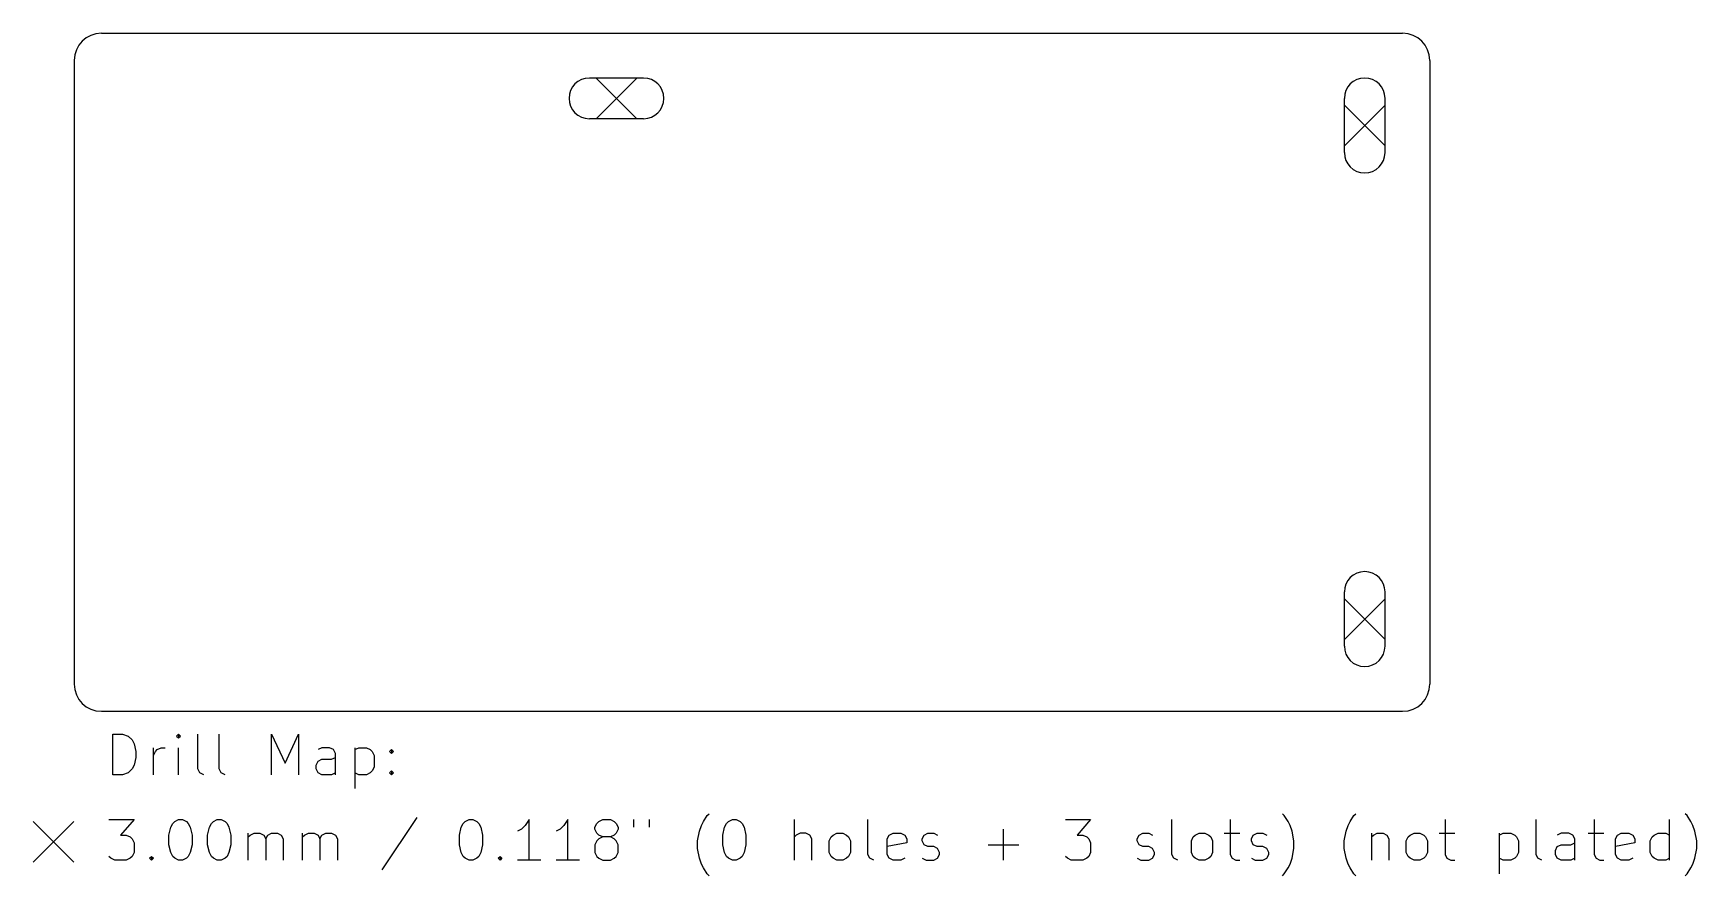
# Model space of a CAD drawing. Extents: x 47 to 170, y -112 to -50.
import ezdxf

# ---------------------------------------------------------------- set-up
doc = ezdxf.new("R2010")
doc.units = 0
doc.layers.add('BLACK', color=7, linetype='CONTINUOUS')

msp = doc.modelspace()

# ---------------------------------------------------------------- linework, layer by layer
at = {"layer": 'BLACK', "linetype": 'CONTINUOUS'}
for p, q in [((52, -50), (148, -50)), ((50, -52), (50, -98)), ((150, -52), (150, -98)), ((92, -53.3), (88, -53.3)), ((88.5, -53.3), (91.5, -56.3)), ((91.5, -53.3), (88.5, -56.3)), ((143.7, -58.8), (143.7, -54.8)), ((146.7, -58.8), (146.7, -54.8)), ((92, -56.3), (88, -56.3)), ((143.7, -55.3), (146.7, -58.3)), ((146.7, -55.3), (143.7, -58.3)), ((143.7, -95.2), (143.7, -91.2)), ((143.7, -91.7), (146.7, -94.7)), ((146.7, -91.7), (143.7, -94.7)), ((146.7, -95.2), (146.7, -91.2)), ((52, -100), (148, -100)), ((52.8393, -104.682), (52.8393, -101.682)), ((52.8393, -101.682), (53.5536, -101.682)), ((53.5536, -101.682), (53.9821, -101.825)), ((53.9821, -101.825), (54.2679, -102.111)), ((57.6964, -101.682), (57.5536, -101.825)), ((57.5536, -101.825), (57.6964, -101.968)), ((57.8393, -101.825), (57.6964, -101.682)), ((57.6964, -101.682), (57.6964, -101.968)), ((57.6964, -101.968), (57.8393, -101.825)), ((59.125, -104.254), (59.125, -101.682)), ((60.6964, -104.254), (60.6964, -101.682)), ((64.5536, -104.682), (64.5536, -101.682)), ((64.5536, -101.682), (65.5536, -103.825)), ((65.5536, -103.825), (66.5536, -101.682)), ((66.5536, -101.682), (66.5536, -104.682)), ((54.2679, -102.111), (54.4107, -102.396)), ((54.4107, -102.396), (54.5536, -102.968)), ((54.5536, -102.968), (54.5536, -103.396)), ((55.8393, -104.682), (55.8393, -102.682)), ((55.8393, -103.254), (55.9821, -102.968)), ((55.9821, -102.968), (56.125, -102.825)), ((56.125, -102.825), (56.4107, -102.682)), ((56.4107, -102.682), (56.6964, -102.682)), ((57.6964, -104.682), (57.6964, -102.682)), ((68.2679, -102.682), (67.9821, -102.825)), ((68.8393, -102.682), (68.2679, -102.682)), ((69.125, -102.825), (68.8393, -102.682)), ((69.2679, -103.111), (69.125, -102.825)), ((70.6964, -102.682), (70.6964, -105.682)), ((70.6964, -102.825), (70.9821, -102.682)), ((70.9821, -102.682), (71.5536, -102.682)), ((71.5536, -102.682), (71.8393, -102.825)), ((71.8393, -102.825), (71.9821, -102.968)), ((71.9821, -102.968), (72.125, -103.254)), ((73.2679, -102.968), (73.4107, -102.825)), ((73.4107, -103.111), (73.2679, -102.968)), ((73.4107, -102.825), (73.5536, -102.968)), ((73.4107, -102.825), (73.4107, -103.111)), ((73.5536, -102.968), (73.4107, -103.111)), ((54.2679, -104.254), (53.9821, -104.539)), ((54.4107, -103.968), (54.2679, -104.254)), ((54.5536, -103.396), (54.4107, -103.968)), ((59.2679, -104.539), (59.125, -104.254)), ((60.8393, -104.539), (60.6964, -104.254)), ((67.8393, -103.968), (67.9821, -103.682)), ((67.8393, -104.254), (67.8393, -103.968)), ((67.9821, -104.539), (67.8393, -104.254)), ((67.9821, -103.682), (68.2679, -103.539)), ((68.2679, -103.539), (68.9821, -103.539)), ((68.9821, -103.539), (69.2679, -103.396)), ((69.2679, -104.682), (69.2679, -103.111)), ((72.125, -104.111), (71.9821, -104.396)), ((72.125, -103.254), (72.125, -104.111)), ((53.5536, -104.682), (52.8393, -104.682)), ((53.9821, -104.539), (53.5536, -104.682)), ((59.5536, -104.682), (59.2679, -104.539)), ((61.125, -104.682), (60.8393, -104.539)), ((68.2679, -104.682), (67.9821, -104.539)), ((68.9821, -104.682), (68.2679, -104.682)), ((69.2679, -104.539), (68.9821, -104.682)), ((70.9821, -104.682), (70.6964, -104.539)), ((71.5536, -104.682), (70.9821, -104.682)), ((71.8393, -104.539), (71.5536, -104.682)), ((71.9821, -104.396), (71.8393, -104.539)), ((73.2679, -104.539), (73.4107, -104.396)), ((73.4107, -104.682), (73.2679, -104.539)), ((73.4107, -104.396), (73.5536, -104.539)), ((73.4107, -104.396), (73.4107, -104.682)), ((73.5536, -104.539), (73.4107, -104.682)), ((52.5536, -107.982), (54.4107, -107.982)), ((54.4107, -107.982), (53.4107, -109.125)), ((57.4107, -108.125), (57.6964, -107.982)), ((57.6964, -107.982), (57.9821, -107.982)), ((57.9821, -107.982), (58.2679, -108.125)), ((60.2679, -108.125), (60.5536, -107.982)), ((60.5536, -107.982), (60.8393, -107.982)), ((60.8393, -107.982), (61.125, -108.125)), ((75.2679, -107.839), (72.6964, -111.696)), ((78.8393, -108.125), (79.125, -107.982)), ((79.125, -107.982), (79.4107, -107.982)), ((79.4107, -107.982), (79.6964, -108.125)), ((83.5536, -107.982), (83.2679, -108.411)), ((83.5536, -110.982), (83.5536, -107.982)), ((86.4107, -107.982), (86.125, -108.411)), ((86.4107, -110.982), (86.4107, -107.982)), ((88.6964, -108.125), (88.9821, -107.982)), ((88.9821, -107.982), (89.5536, -107.982)), ((89.5536, -107.982), (89.8393, -108.125)), ((91.2679, -107.982), (91.2679, -108.554)), ((92.4107, -107.982), (92.4107, -108.554)), ((96.4107, -108.125), (96.6964, -107.696)), ((96.6964, -107.696), (96.8393, -107.554)), ((98.2679, -108.125), (98.5536, -107.982)), ((98.5536, -107.982), (98.8393, -107.982)), ((98.8393, -107.982), (99.125, -108.125)), ((103.125, -110.982), (103.125, -107.982)), ((108.554, -110.554), (108.554, -107.982)), ((123.125, -107.982), (124.982, -107.982)), ((124.982, -107.982), (123.982, -109.125)), ((130.982, -110.554), (130.982, -107.982)), ((135.268, -107.982), (135.268, -110.554)), ((139.268, -107.696), (139.125, -107.554)), ((139.554, -108.125), (139.268, -107.696)), ((144.125, -108.125), (144.411, -107.696)), ((144.411, -107.696), (144.554, -107.554)), ((151.125, -107.982), (151.125, -110.554)), ((157.839, -110.554), (157.839, -107.982)), ((162.125, -107.982), (162.125, -110.554)), ((167.696, -110.982), (167.696, -107.982)), ((168.982, -107.696), (168.839, -107.554)), ((169.268, -108.125), (168.982, -107.696)), ((46.975, -108.125), (49.975, -111.125)), ((49.975, -108.125), (46.975, -111.125)), ((53.4107, -109.125), (53.8393, -109.125)), ((53.8393, -109.125), (54.125, -109.268)), ((56.9821, -109.125), (57.125, -108.554)), ((56.9821, -109.839), (56.9821, -109.125)), ((57.125, -108.554), (57.2679, -108.268)), ((57.2679, -108.268), (57.4107, -108.125)), ((58.2679, -108.125), (58.4107, -108.268)), ((58.4107, -108.268), (58.5536, -108.554)), ((58.5536, -108.554), (58.6964, -109.125)), ((58.6964, -109.125), (58.6964, -109.839)), ((59.8393, -109.125), (59.9821, -108.554)), ((59.8393, -109.839), (59.8393, -109.125)), ((59.9821, -108.554), (60.125, -108.268)), ((60.125, -108.268), (60.2679, -108.125)), ((61.125, -108.125), (61.2679, -108.268)), ((61.2679, -108.268), (61.4107, -108.554)), ((61.4107, -108.554), (61.5536, -109.125)), ((61.5536, -109.125), (61.5536, -109.839)), ((62.8393, -110.982), (62.8393, -108.982)), ((62.8393, -109.268), (62.9821, -109.125)), ((62.9821, -109.125), (63.2679, -108.982)), ((63.2679, -108.982), (63.6964, -108.982)), ((63.6964, -108.982), (63.9821, -109.125)), ((63.9821, -109.125), (64.125, -109.411)), ((64.125, -109.411), (64.2679, -109.125)), ((64.2679, -109.125), (64.5536, -108.982)), ((64.5536, -108.982), (64.9821, -108.982)), ((64.9821, -108.982), (65.2679, -109.125)), ((65.2679, -109.125), (65.4107, -109.411)), ((66.8393, -110.982), (66.8393, -108.982)), ((66.8393, -109.268), (66.9821, -109.125)), ((66.9821, -109.125), (67.2679, -108.982)), ((67.2679, -108.982), (67.6964, -108.982)), ((67.6964, -108.982), (67.9821, -109.125)), ((67.9821, -109.125), (68.125, -109.411)), ((68.125, -109.411), (68.2679, -109.125)), ((68.2679, -109.125), (68.5536, -108.982)), ((68.5536, -108.982), (68.9821, -108.982)), ((68.9821, -108.982), (69.2679, -109.125)), ((69.2679, -109.125), (69.4107, -109.411)), ((78.4107, -109.125), (78.5536, -108.554)), ((78.4107, -109.839), (78.4107, -109.125)), ((78.5536, -108.554), (78.6964, -108.268)), ((78.6964, -108.268), (78.8393, -108.125)), ((79.6964, -108.125), (79.8393, -108.268)), ((79.8393, -108.268), (79.9821, -108.554)), ((79.9821, -108.554), (80.125, -109.125)), ((80.125, -109.125), (80.125, -109.839)), ((82.9821, -108.696), (82.6964, -108.839)), ((83.2679, -108.411), (82.9821, -108.696)), ((85.8393, -108.696), (85.5536, -108.839)), ((86.125, -108.411), (85.8393, -108.696)), ((88.4107, -108.554), (88.5536, -108.268)), ((88.4107, -108.696), (88.4107, -108.554)), ((88.5536, -108.982), (88.4107, -108.696)), ((88.5536, -108.268), (88.6964, -108.125)), ((88.6964, -109.125), (88.5536, -108.982)), ((88.9821, -109.268), (88.6964, -109.125)), ((89.8393, -109.125), (89.5536, -109.268)), ((89.8393, -108.125), (89.9821, -108.268)), ((89.9821, -108.982), (89.8393, -109.125)), ((89.9821, -108.268), (90.125, -108.554)), ((90.125, -108.696), (89.9821, -108.982)), ((90.125, -108.554), (90.125, -108.696)), ((95.9821, -109.554), (96.125, -108.839)), ((96.125, -108.839), (96.2679, -108.411)), ((96.2679, -108.411), (96.4107, -108.125)), ((97.8393, -109.125), (97.9821, -108.554)), ((97.8393, -109.839), (97.8393, -109.125)), ((97.9821, -108.554), (98.125, -108.268)), ((98.125, -108.268), (98.2679, -108.125)), ((99.125, -108.125), (99.2679, -108.268)), ((99.2679, -108.268), (99.4107, -108.554)), ((99.4107, -108.554), (99.5536, -109.125)), ((99.5536, -109.125), (99.5536, -109.839)), ((103.268, -109.125), (103.125, -109.268)), ((103.554, -108.982), (103.268, -109.125)), ((103.982, -108.982), (103.554, -108.982)), ((104.268, -109.125), (103.982, -108.982)), ((104.411, -109.411), (104.268, -109.125)), ((105.839, -109.268), (105.982, -109.125)), ((105.982, -109.125), (106.268, -108.982)), ((106.268, -108.982), (106.696, -108.982)), ((106.696, -108.982), (106.982, -109.125)), ((106.982, -109.125), (107.125, -109.268)), ((109.982, -109.411), (110.125, -109.125)), ((110.125, -109.125), (110.411, -108.982)), ((110.411, -108.982), (110.982, -108.982)), ((110.982, -108.982), (111.268, -109.125)), ((111.268, -109.125), (111.411, -109.411)), ((112.554, -109.411), (112.696, -109.125)), ((112.696, -109.125), (112.982, -108.982)), ((112.982, -108.982), (113.411, -108.982)), ((113.411, -108.982), (113.696, -109.125)), ((118.554, -110.982), (118.554, -108.696)), ((123.982, -109.125), (124.411, -109.125)), ((124.411, -109.125), (124.696, -109.268)), ((128.411, -109.411), (128.554, -109.125)), ((128.554, -109.125), (128.839, -108.982)), ((128.839, -108.982), (129.268, -108.982)), ((129.268, -108.982), (129.554, -109.125)), ((132.554, -109.268), (132.696, -109.125)), ((132.696, -109.125), (132.982, -108.982)), ((132.982, -108.982), (133.411, -108.982)), ((133.411, -108.982), (133.696, -109.125)), ((133.696, -109.125), (133.839, -109.268)), ((134.839, -108.982), (135.982, -108.982)), ((136.839, -109.411), (136.982, -109.125)), ((136.982, -109.125), (137.268, -108.982)), ((137.268, -108.982), (137.696, -108.982)), ((137.696, -108.982), (137.982, -109.125)), ((139.696, -108.411), (139.554, -108.125)), ((139.839, -108.839), (139.696, -108.411)), ((139.982, -109.554), (139.839, -108.839)), ((143.696, -109.554), (143.839, -108.839)), ((143.839, -108.839), (143.982, -108.411)), ((143.982, -108.411), (144.125, -108.125)), ((145.696, -108.982), (145.696, -110.982)), ((145.696, -109.268), (145.839, -109.125)), ((145.839, -109.125), (146.125, -108.982)), ((146.125, -108.982), (146.554, -108.982)), ((146.554, -108.982), (146.839, -109.125)), ((146.839, -109.125), (146.982, -109.411)), ((148.411, -109.268), (148.554, -109.125)), ((148.554, -109.125), (148.839, -108.982)), ((148.839, -108.982), (149.268, -108.982)), ((149.268, -108.982), (149.554, -109.125)), ((149.554, -109.125), (149.696, -109.268)), ((150.696, -108.982), (151.839, -108.982)), ((155.125, -108.982), (155.125, -111.982)), ((155.125, -109.125), (155.411, -108.982)), ((155.411, -108.982), (155.982, -108.982)), ((155.982, -108.982), (156.268, -109.125)), ((156.268, -109.125), (156.411, -109.268)), ((159.696, -108.982), (159.411, -109.125)), ((160.268, -108.982), (159.696, -108.982)), ((160.554, -109.125), (160.268, -108.982)), ((160.696, -109.411), (160.554, -109.125)), ((161.696, -108.982), (162.839, -108.982)), ((163.696, -109.411), (163.839, -109.125)), ((163.839, -109.125), (164.125, -108.982)), ((164.125, -108.982), (164.696, -108.982)), ((164.696, -108.982), (164.982, -109.125)), ((164.982, -109.125), (165.125, -109.411)), ((166.411, -109.268), (166.554, -109.125)), ((166.554, -109.125), (166.839, -108.982)), ((166.839, -108.982), (167.411, -108.982)), ((167.411, -108.982), (167.696, -109.125)), ((169.411, -108.411), (169.268, -108.125)), ((169.554, -108.839), (169.411, -108.411)), ((169.696, -109.554), (169.554, -108.839)), ((54.125, -109.268), (54.2679, -109.411)), ((54.2679, -109.411), (54.4107, -109.696)), ((54.4107, -110.411), (54.2679, -110.696)), ((54.4107, -109.696), (54.4107, -110.411)), ((57.125, -110.411), (56.9821, -109.839)), ((57.2679, -110.696), (57.125, -110.411)), ((58.5536, -110.411), (58.4107, -110.696)), ((58.6964, -109.839), (58.5536, -110.411)), ((59.9821, -110.411), (59.8393, -109.839)), ((60.125, -110.696), (59.9821, -110.411)), ((61.4107, -110.411), (61.2679, -110.696)), ((61.5536, -109.839), (61.4107, -110.411)), ((64.125, -109.411), (64.125, -110.982)), ((65.4107, -109.411), (65.4107, -110.982)), ((68.125, -109.411), (68.125, -110.982)), ((69.4107, -109.411), (69.4107, -110.982)), ((78.5536, -110.411), (78.4107, -109.839)), ((78.6964, -110.696), (78.5536, -110.411)), ((79.9821, -110.411), (79.8393, -110.696)), ((80.125, -109.839), (79.9821, -110.411)), ((88.5536, -109.554), (88.4107, -109.839)), ((88.4107, -109.839), (88.4107, -110.411)), ((88.4107, -110.411), (88.5536, -110.696)), ((88.6964, -109.411), (88.5536, -109.554)), ((88.9821, -109.268), (88.6964, -109.411)), ((89.5536, -109.268), (88.9821, -109.268)), ((89.8393, -109.411), (89.5536, -109.268)), ((89.9821, -109.554), (89.8393, -109.411)), ((90.125, -109.839), (89.9821, -109.554)), ((89.9821, -110.696), (90.125, -110.411)), ((90.125, -110.411), (90.125, -109.839)), ((95.9821, -110.125), (95.9821, -109.554)), ((96.125, -110.839), (95.9821, -110.125)), ((97.9821, -110.411), (97.8393, -109.839)), ((98.125, -110.696), (97.9821, -110.411)), ((99.4107, -110.411), (99.2679, -110.696)), ((99.5536, -109.839), (99.4107, -110.411)), ((104.411, -110.982), (104.411, -109.411)), ((105.696, -109.554), (105.839, -109.268)), ((105.696, -110.411), (105.696, -109.554)), ((105.839, -110.696), (105.696, -110.411)), ((107.125, -109.268), (107.268, -109.554)), ((107.268, -110.411), (107.125, -110.696)), ((107.268, -109.554), (107.268, -110.411)), ((109.982, -110.554), (109.982, -109.411)), ((111.411, -109.696), (109.982, -109.982)), ((111.411, -109.411), (111.411, -109.696)), ((112.554, -109.554), (112.554, -109.411)), ((112.696, -109.839), (112.554, -109.554)), ((112.982, -109.982), (112.696, -109.839)), ((113.411, -109.982), (112.982, -109.982)), ((113.696, -110.125), (113.411, -109.982)), ((113.839, -110.411), (113.696, -110.125)), ((113.839, -110.554), (113.839, -110.411)), ((117.411, -109.839), (119.696, -109.839)), ((124.696, -109.268), (124.839, -109.411)), ((124.839, -109.411), (124.982, -109.696)), ((124.982, -110.411), (124.839, -110.696)), ((124.982, -109.696), (124.982, -110.411)), ((128.411, -109.554), (128.411, -109.411)), ((128.554, -109.839), (128.411, -109.554)), ((128.839, -109.982), (128.554, -109.839)), ((129.268, -109.982), (128.839, -109.982)), ((129.554, -110.125), (129.268, -109.982)), ((129.696, -110.411), (129.554, -110.125)), ((129.696, -110.554), (129.696, -110.411)), ((132.411, -109.554), (132.554, -109.268)), ((132.411, -110.411), (132.411, -109.554)), ((132.554, -110.696), (132.411, -110.411)), ((133.839, -109.268), (133.982, -109.554)), ((133.982, -110.411), (133.839, -110.696)), ((133.982, -109.554), (133.982, -110.411)), ((136.839, -109.554), (136.839, -109.411)), ((136.982, -109.839), (136.839, -109.554)), ((137.268, -109.982), (136.982, -109.839)), ((137.696, -109.982), (137.268, -109.982)), ((137.982, -110.125), (137.696, -109.982)), ((138.125, -110.411), (137.982, -110.125)), ((138.125, -110.554), (138.125, -110.411)), ((139.839, -110.839), (139.982, -110.125)), ((139.982, -110.125), (139.982, -109.554)), ((143.696, -110.125), (143.696, -109.554)), ((143.839, -110.839), (143.696, -110.125)), ((146.982, -109.411), (146.982, -110.982)), ((148.268, -109.554), (148.411, -109.268)), ((148.268, -110.411), (148.268, -109.554)), ((148.411, -110.696), (148.268, -110.411)), ((149.696, -109.268), (149.839, -109.554)), ((149.839, -110.411), (149.696, -110.696)), ((149.839, -109.554), (149.839, -110.411)), ((156.411, -109.268), (156.554, -109.554)), ((156.554, -110.411), (156.411, -110.696)), ((156.554, -109.554), (156.554, -110.411)), ((159.268, -110.268), (159.411, -109.982)), ((159.268, -110.554), (159.268, -110.268)), ((159.411, -109.982), (159.696, -109.839)), ((159.696, -109.839), (160.411, -109.839)), ((160.411, -109.839), (160.696, -109.696)), ((160.696, -110.982), (160.696, -109.411)), ((163.696, -110.554), (163.696, -109.411)), ((165.125, -109.696), (163.696, -109.982)), ((165.125, -109.411), (165.125, -109.696)), ((166.268, -109.554), (166.411, -109.268)), ((166.268, -110.411), (166.268, -109.554)), ((166.411, -110.696), (166.268, -110.411)), ((169.554, -110.839), (169.696, -110.125)), ((169.696, -110.125), (169.696, -109.554)), ((52.6964, -110.839), (52.5536, -110.696)), ((52.9821, -110.982), (52.6964, -110.839)), ((53.8393, -110.982), (52.9821, -110.982)), ((54.125, -110.839), (53.8393, -110.982)), ((54.2679, -110.696), (54.125, -110.839)), ((55.5536, -110.839), (55.6964, -110.696)), ((55.6964, -110.982), (55.5536, -110.839)), ((55.6964, -110.696), (55.8393, -110.839)), ((55.6964, -110.696), (55.6964, -110.982)), ((55.8393, -110.839), (55.6964, -110.982)), ((57.4107, -110.839), (57.2679, -110.696)), ((57.6964, -110.982), (57.4107, -110.839)), ((57.9821, -110.982), (57.6964, -110.982)), ((58.2679, -110.839), (57.9821, -110.982)), ((58.4107, -110.696), (58.2679, -110.839)), ((60.2679, -110.839), (60.125, -110.696)), ((60.5536, -110.982), (60.2679, -110.839)), ((60.8393, -110.982), (60.5536, -110.982)), ((61.125, -110.839), (60.8393, -110.982)), ((61.2679, -110.696), (61.125, -110.839)), ((78.8393, -110.839), (78.6964, -110.696)), ((79.125, -110.982), (78.8393, -110.839)), ((79.4107, -110.982), (79.125, -110.982)), ((79.6964, -110.839), (79.4107, -110.982)), ((79.8393, -110.696), (79.6964, -110.839)), ((81.2679, -110.839), (81.4107, -110.696)), ((81.4107, -110.982), (81.2679, -110.839)), ((81.4107, -110.696), (81.5536, -110.839)), ((81.4107, -110.696), (81.4107, -110.982)), ((81.5536, -110.839), (81.4107, -110.982)), ((84.4107, -110.982), (82.6964, -110.982)), ((87.2679, -110.982), (85.5536, -110.982)), ((88.5536, -110.696), (88.6964, -110.839)), ((88.6964, -110.839), (88.9821, -110.982)), ((88.9821, -110.982), (89.5536, -110.982)), ((89.5536, -110.982), (89.8393, -110.839)), ((89.8393, -110.839), (89.9821, -110.696)), ((96.2679, -111.268), (96.125, -110.839)), ((96.4107, -111.554), (96.2679, -111.268)), ((96.6964, -111.982), (96.4107, -111.554)), ((98.2679, -110.839), (98.125, -110.696)), ((98.5536, -110.982), (98.2679, -110.839)), ((98.8393, -110.982), (98.5536, -110.982)), ((99.125, -110.839), (98.8393, -110.982)), ((99.2679, -110.696), (99.125, -110.839)), ((105.982, -110.839), (105.839, -110.696)), ((106.268, -110.982), (105.982, -110.839)), ((106.696, -110.982), (106.268, -110.982)), ((106.982, -110.839), (106.696, -110.982)), ((107.125, -110.696), (106.982, -110.839)), ((108.696, -110.839), (108.554, -110.554)), ((108.982, -110.982), (108.696, -110.839)), ((110.125, -110.839), (109.982, -110.554)), ((110.411, -110.982), (110.125, -110.839)), ((110.982, -110.982), (110.411, -110.982)), ((111.268, -110.839), (110.982, -110.982)), ((112.554, -110.839), (112.839, -110.982)), ((112.839, -110.982), (113.411, -110.982)), ((113.411, -110.982), (113.696, -110.839)), ((113.696, -110.839), (113.839, -110.554)), ((123.268, -110.839), (123.125, -110.696)), ((123.554, -110.982), (123.268, -110.839)), ((124.411, -110.982), (123.554, -110.982)), ((124.696, -110.839), (124.411, -110.982)), ((124.839, -110.696), (124.696, -110.839)), ((128.411, -110.839), (128.696, -110.982)), ((128.696, -110.982), (129.268, -110.982)), ((129.268, -110.982), (129.554, -110.839)), ((129.554, -110.839), (129.696, -110.554)), ((131.125, -110.839), (130.982, -110.554)), ((131.411, -110.982), (131.125, -110.839)), ((132.696, -110.839), (132.554, -110.696)), ((132.982, -110.982), (132.696, -110.839)), ((133.411, -110.982), (132.982, -110.982)), ((133.696, -110.839), (133.411, -110.982)), ((133.839, -110.696), (133.696, -110.839)), ((135.268, -110.554), (135.411, -110.839)), ((135.411, -110.839), (135.696, -110.982)), ((135.696, -110.982), (135.982, -110.982)), ((136.839, -110.839), (137.125, -110.982)), ((137.125, -110.982), (137.696, -110.982)), ((137.696, -110.982), (137.982, -110.839)), ((137.982, -110.839), (138.125, -110.554)), ((139.268, -111.982), (139.554, -111.554)), ((139.554, -111.554), (139.696, -111.268)), ((139.696, -111.268), (139.839, -110.839)), ((143.982, -111.268), (143.839, -110.839)), ((144.125, -111.554), (143.982, -111.268)), ((144.411, -111.982), (144.125, -111.554)), ((148.554, -110.839), (148.411, -110.696)), ((148.839, -110.982), (148.554, -110.839)), ((149.268, -110.982), (148.839, -110.982)), ((149.554, -110.839), (149.268, -110.982)), ((149.696, -110.696), (149.554, -110.839)), ((151.125, -110.554), (151.268, -110.839)), ((151.268, -110.839), (151.554, -110.982)), ((151.554, -110.982), (151.839, -110.982)), ((155.411, -110.982), (155.125, -110.839)), ((155.982, -110.982), (155.411, -110.982)), ((156.268, -110.839), (155.982, -110.982)), ((156.411, -110.696), (156.268, -110.839)), ((157.982, -110.839), (157.839, -110.554)), ((158.268, -110.982), (157.982, -110.839)), ((159.411, -110.839), (159.268, -110.554)), ((159.696, -110.982), (159.411, -110.839)), ((160.411, -110.982), (159.696, -110.982)), ((160.696, -110.839), (160.411, -110.982)), ((162.125, -110.554), (162.268, -110.839)), ((162.268, -110.839), (162.554, -110.982)), ((162.554, -110.982), (162.839, -110.982)), ((163.839, -110.839), (163.696, -110.554)), ((164.125, -110.982), (163.839, -110.839)), ((164.696, -110.982), (164.125, -110.982)), ((164.982, -110.839), (164.696, -110.982)), ((166.554, -110.839), (166.411, -110.696)), ((166.839, -110.982), (166.554, -110.839)), ((167.411, -110.982), (166.839, -110.982)), ((167.696, -110.839), (167.411, -110.982)), ((168.982, -111.982), (169.268, -111.554)), ((169.268, -111.554), (169.411, -111.268)), ((169.411, -111.268), (169.554, -110.839)), ((96.8393, -112.125), (96.6964, -111.982)), ((139.125, -112.125), (139.268, -111.982)), ((144.554, -112.125), (144.411, -111.982)), ((168.839, -112.125), (168.982, -111.982))]:
    msp.add_line(p, q, dxfattribs=at)
at = {"layer": 'BLACK'}
for centre, radius, start, end in [((52, -52), 2, 90, 180), ((148, -52), 2, 0, 90), ((88, -54.8), 1.5, 450, 630), ((92, -54.8), 1.5, 270, 450), ((145.2, -54.8), 1.5, 360, 540), ((145.2, -58.8), 1.5, 180, 360), ((145.2, -91.2), 1.5, 360, 540), ((145.2, -95.2), 1.5, 180, 360), ((52, -98), 2, 180, 270), ((148, -98), 2, -90, 0)]:
    msp.add_arc(centre, radius, start, end, dxfattribs=at)

doc.saveas('drawing.dxf')
